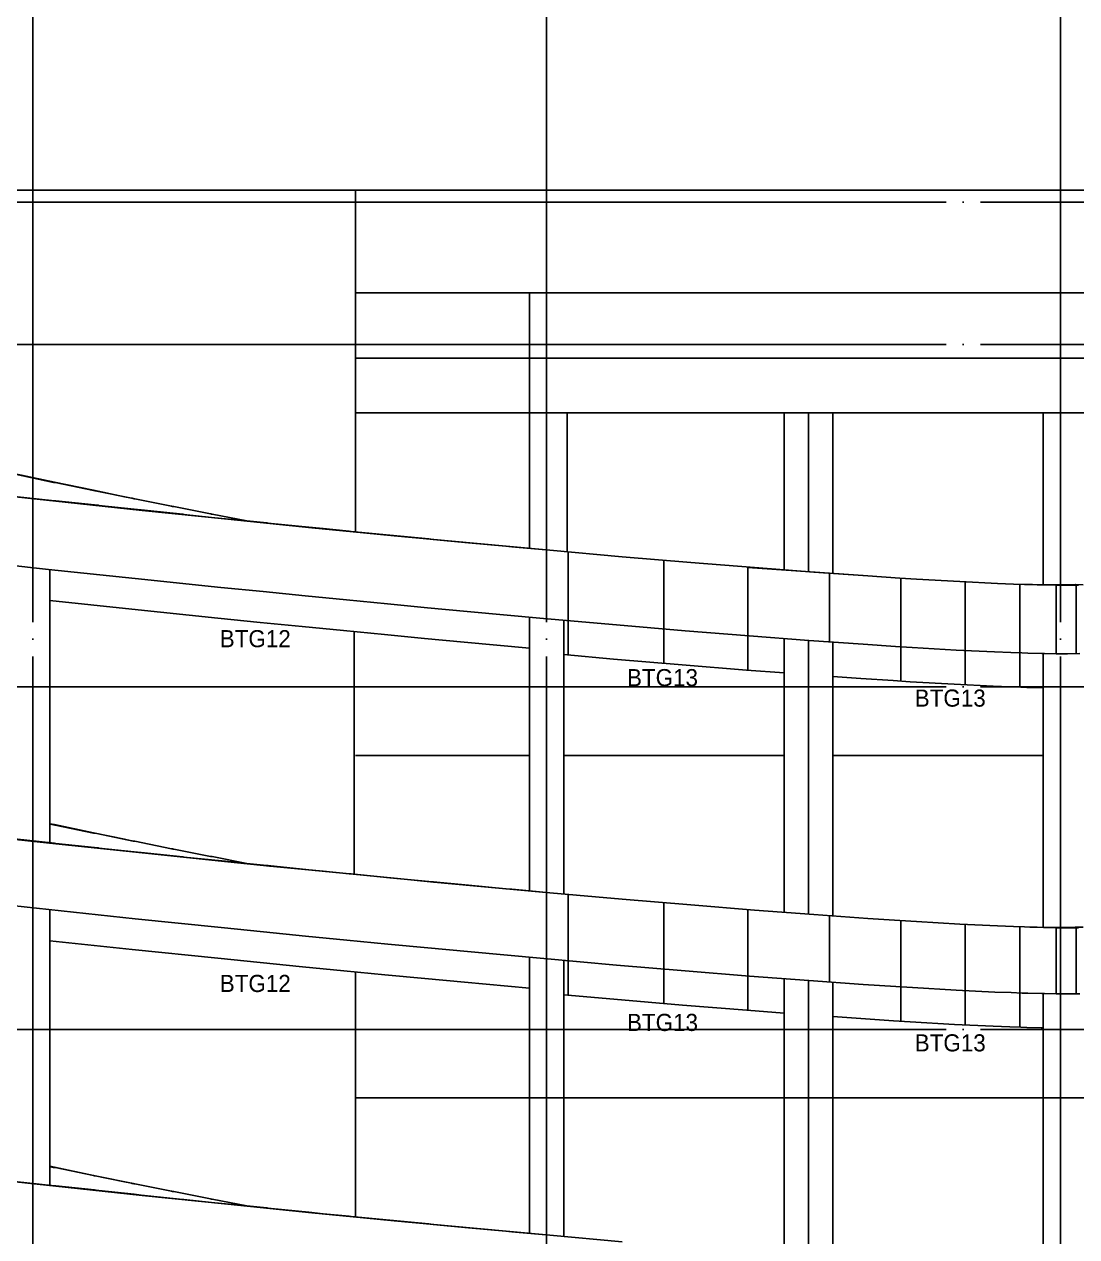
# Model space of a CAD drawing. Header units: millimetres. Extents: x 9068264 to 10076264, y 1307765 to 1705499.
# Drawn here: x 9735946 to 9766672, y 1384057 to 1419456 of the extents above; entities that cross this region are included whole.
import ezdxf
from ezdxf.enums import TextEntityAlignment as Align

# ---------------------------------------------------------------- set-up
doc = ezdxf.new("R2010")
doc.units = ezdxf.units.MM
doc.header["$LTSCALE"] = 1000
doc.linetypes.add('03 단지-0902$0$HIDDEN', pattern=[0.375, 0.25, -0.125])
doc.linetypes.add('x-평면도$0$CEN', pattern=[6.2, 6, -0.1, 0, -0.1])
doc.layers.get('DEFPOINTS').update_dxf_attribs({"color": 151})
for name, color, linetype in [('CON-C', 2, 'Continuous'), ('FIN-1', 9, 'Continuous'), ('SYM', 7, 'Continuous'), ('WIN', 4, 'Continuous'), ('x-평면도$0$A-중심선', 10, 'x-평면도$0$CEN'), ('도로체인', 6, 'Continuous')]:
    doc.layers.add(name, color=color, linetype=linetype)
doc.styles.add('돋움', font='')
doc.styles.get('돋움').set_extended_font_data('Dotum')

msp = doc.modelspace()

# ---------------------------------------------------------------- linework, layer by layer
at = {"layer": 'CON-C'}
for p, q in [((9735665.7, 1414610.1), (9745615.7, 1414610.1)), ((9745615.7, 1414610.1), (9745615.7, 1404629.3)), ((9745574.3, 1401722.8), (9745574.3, 1394636.6)), ((9745615.7, 1391789.1), (9745615.7, 1384637.7))]:
    msp.add_line(p, q, dxfattribs=at)
at = {"layer": 'FIN-1'}
for p, q in [((9751819.9, 1404051.7), (9751819.9, 1401040)), ((9754618.6, 1400798.1), (9754618.6, 1403804.5)), ((9757066.4, 1400598.6), (9757066.4, 1403588.3)), ((9759458.6, 1401422.3), (9759458.6, 1403427.4)), ((9761537.4, 1400279.3), (9761537.4, 1403285.6)), ((9763416.3, 1400171.9), (9763416.3, 1403163.5)), ((9765011, 1400103.6), (9765011, 1403105.6)), ((9766074.2, 1401078.5), (9766074.2, 1403066.5)), ((9766653.6, 1401079.7), (9766653.6, 1403077.6)), ((9751819.9, 1394051.7), (9751819.9, 1391110.3)), ((9754618.6, 1390868.4), (9754618.6, 1393804.5)), ((9757066.4, 1390668.8), (9757066.4, 1393588.3)), ((9759458.6, 1391492.5), (9759458.6, 1393427.4)), ((9761537.4, 1390349.4), (9761537.4, 1393285.6)), ((9763416.3, 1390242), (9763416.3, 1393163.5)), ((9765011, 1390173.6), (9765011, 1393105.6)), ((9766074.2, 1391148.5), (9766074.2, 1393066.5)), ((9766653.6, 1391149.7), (9766653.6, 1393077.6))]:
    msp.add_line(p, q, dxfattribs=at)
at = {"layer": 'SYM'}
for p, q in [((9745615.7, 1411610.1), (9767570.6, 1411610.1)), ((9750695.6, 1408110.1), (9750695.6, 1411610.1)), ((9745615.7, 1409710.1), (9767570.6, 1409710.1)), ((9745615.7, 1408110.1), (9767570.6, 1408110.1)), ((9736804.2, 1406080.2), (9735681.9, 1406317.9)), ((9736825.9, 1406087.7), (9735683.4, 1406329.7)), ((9736826.6, 1406077.8), (9736804.2, 1406080.2)), ((9737967.2, 1405849.2), (9736825.9, 1406087.7)), ((9736849, 1406075.4), (9736826.6, 1406077.8)), ((9737970.1, 1405841.1), (9736849, 1406075.4)), ((9734339.8, 1405802.6), (9736866.2, 1405528.5)), ((9738873.3, 1405662.4), (9737967.2, 1405849.2)), ((9737992.4, 1405838.8), (9737970.1, 1405841.1)), ((9738014.7, 1405836.5), (9737992.4, 1405838.8)), ((9739128.1, 1405606.9), (9738014.7, 1405836.5)), ((9736828.1, 1405545.2), (9735662.3, 1405671.6)), ((9736865.3, 1405541.1), (9736828.1, 1405545.2)), ((9736865.3, 1405541.1), (9737993.2, 1405421.7)), ((9739388.8, 1405261.5), (9736866.2, 1405528.5)), ((9737993.2, 1405421.7), (9738098.9, 1405410.5)), ((9738124.7, 1405405.2), (9738098.9, 1405410.5)), ((9738124.7, 1405405.2), (9739150.4, 1405296.6)), ((9739081.5, 1405619.5), (9738873.3, 1405662.4)), ((9739100.8, 1405615.5), (9739081.5, 1405619.5)), ((9739100.8, 1405615.5), (9739172.3, 1405602.4)), ((9739158.2, 1405603.8), (9739100.8, 1405615.5)), ((9739150.3, 1405604.6), (9739128.1, 1405606.9)), ((9739158.2, 1405603.8), (9739150.3, 1405604.6)), ((9739172.3, 1405602.4), (9739158.2, 1405603.8)), ((9740243, 1405384.8), (9739172.3, 1405602.4)), ((9740243, 1405384.8), (9740315, 1405374.6)), ((9740271.5, 1405379), (9740243, 1405384.8)), ((9740271.5, 1405379), (9740293.4, 1405376.8)), ((9740315, 1405374.6), (9740293.4, 1405376.8)), ((9741384.7, 1405160.3), (9740315, 1405374.6)), ((9739150.4, 1405296.6), (9739356.7, 1405274.8)), ((9740293.3, 1405178.1), (9739356.7, 1405274.8)), ((9741888.3, 1405003.6), (9739388.8, 1405261.5)), ((9740579.8, 1405148.5), (9740293.3, 1405178.1)), ((9740605.3, 1405143.3), (9740579.8, 1405148.5)), ((9741415.1, 1405059.7), (9740605.3, 1405143.3)), ((9741384.7, 1405160.3), (9741436.3, 1405154.4)), ((9741393.8, 1405158.5), (9741384.7, 1405160.3)), ((9741415.2, 1405156.4), (9741393.8, 1405158.5)), ((9741825.4, 1405017.4), (9741415.1, 1405059.7)), ((9741415.2, 1405156.4), (9741436.3, 1405154.4)), ((9742448.2, 1404954.8), (9741436.3, 1405154.4)), ((9742448.2, 1404954.8), (9741825.4, 1405017.4)), ((9741888.3, 1405003.6), (9743119.1, 1404879.9)), ((9743028.6, 1404896.5), (9742448.2, 1404954.8)), ((9743028.6, 1404896.5), (9743059.9, 1404890.7)), ((9744252.7, 1404770.9), (9743059.9, 1404890.7)), ((9743059.9, 1404890.7), (9743119.1, 1404879.9)), ((9743119.1, 1404879.9), (9744345.6, 1404756.7)), ((9744668.7, 1404730.3), (9744252.7, 1404770.9)), ((9744345.6, 1404756.7), (9745546.8, 1404639.3)), ((9745427.2, 1404656.1), (9744668.7, 1404730.3)), ((9745427.2, 1404656.1), (9745486.1, 1404647.9)), ((9746620.7, 1404537), (9745486.1, 1404647.9)), ((9745486.1, 1404647.9), (9745546.8, 1404639.3)), ((9745546.8, 1404639.3), (9746742.5, 1404522.5)), ((9747758, 1404429.3), (9746620.7, 1404537)), ((9746742.5, 1404522.5), (9747905.5, 1404412.3)), ((9747758, 1404429.3), (9747881.2, 1404415.1)), ((9748912.5, 1404317.4), (9747881.2, 1404415.1)), ((9747881.2, 1404415.1), (9747905.5, 1404412.3)), ((9747905.5, 1404412.3), (9748912.5, 1404316.9)), ((9748912.5, 1404316.9), (9748912.5, 1404317.4)), ((9750004.8, 1404217.3), (9748912.5, 1404317.4)), ((9748912.5, 1404316.9), (9749061.9, 1404302.8)), ((9749061.9, 1404302.8), (9750013.8, 1404215.5)), ((9750013.8, 1404215.5), (9750004.8, 1404217.3)), ((9750004.8, 1404217.3), (9750178.5, 1404200.4)), ((9750013.8, 1404215.5), (9750178.5, 1404200.4)), ((9750178.5, 1404200.4), (9750290, 1404190.2)), ((9750290, 1404190.2), (9751287.8, 1404098.7)), ((9751287.8, 1404098.7), (9753405.8, 1403911.6)), ((9753405.8, 1403911.6), (9755403, 1403742.4)), ((9757268.5, 1403591.8), (9755403, 1403742.4)), ((9760569.2, 1403348.5), (9757066.4, 1403597.3)), ((9758993.1, 1403460.4), (9757268.5, 1403591.8)), ((9760569.2, 1403348.5), (9761511.8, 1403287.3)), ((9761511.8, 1403287.3), (9761991.4, 1403256.1)), ((9761991.4, 1403256.1), (9763255.6, 1403183.2)), ((9763255.6, 1403183.2), (9764359.8, 1403129.6)), ((9764359.8, 1403129.6), (9764825.7, 1403112.5)), ((9765146.4, 1403100.6), (9764825.7, 1403112.5)), ((9765377.1, 1403095.8), (9765146.4, 1403100.6)), ((9765146.4, 1403100.6), (9765303.1, 1403094.9)), ((9765303.1, 1403094.9), (9765697.3, 1403086.6)), ((9765377.1, 1403095.8), (9765520.2, 1403091.7)), ((9765767.9, 1403086.5), (9765520.2, 1403091.7)), ((9765697.3, 1403086.6), (9765767.8, 1403085.1)), ((9765767.8, 1403085.1), (9766086.2, 1403078.5)), ((9766078, 1403087.1), (9765767.9, 1403086.5)), ((9766084.4, 1403086.2), (9766078, 1403087.1)), ((9766078, 1403087.1), (9766113.8, 1403086.2)), ((9766113.8, 1403086.2), (9766084.4, 1403086.2)), ((9766084.4, 1403086.2), (9766390, 1403079.4)), ((9766086.2, 1403078.5), (9766390, 1403079.1)), ((9766390.3, 1403086.8), (9766113.8, 1403086.2)), ((9766113.8, 1403086.2), (9766390, 1403079.4)), ((9766390, 1403079.1), (9766390, 1403079.4)), ((9766390, 1403079.4), (9766400.8, 1403079.2)), ((9766390, 1403079.4), (9766390, 1403079.4)), ((9766390, 1403079.1), (9766400.8, 1403079.2)), ((9766623.9, 1403095.8), (9766390.3, 1403086.8)), ((9766400.8, 1403079.2), (9766711.1, 1403079.8)), ((9766628.7, 1403095.1), (9766623.9, 1403095.8)), ((9766623.9, 1403095.8), (9766637.5, 1403095.5)), ((9766637.5, 1403095.5), (9766628.7, 1403095.1)), ((9766628.7, 1403095.1), (9766858.8, 1403090.7)), ((9745615.7, 1398110.1), (9750695.6, 1398110.1)), ((9751695.6, 1398110.1), (9758135, 1398110.1)), ((9759549.2, 1398110.1), (9765695.7, 1398110.1)), ((9734339.8, 1395802.6), (9736866.2, 1395528.5)), ((9736825.9, 1396087.7), (9736695.6, 1396115.3)), ((9736804.2, 1396080.2), (9736695.6, 1396103.2)), ((9736826.6, 1396077.8), (9736804.2, 1396080.2)), ((9737967.2, 1395849.2), (9736825.9, 1396087.7)), ((9736849, 1396075.4), (9736826.6, 1396077.8)), ((9737970.1, 1395841.1), (9736849, 1396075.4)), ((9738873.3, 1395662.4), (9737967.2, 1395849.2)), ((9737992.4, 1395838.8), (9737970.1, 1395841.1)), ((9738014.7, 1395836.5), (9737992.4, 1395838.8)), ((9739128.1, 1395606.9), (9738014.7, 1395836.5)), ((9736828.1, 1395545.2), (9735662.3, 1395671.6)), ((9736865.3, 1395541.1), (9736828.1, 1395545.2)), ((9736865.3, 1395541.1), (9737993.2, 1395421.7)), ((9739388.8, 1395261.5), (9736866.2, 1395528.5)), ((9739081.5, 1395619.5), (9738873.3, 1395662.4)), ((9739100.8, 1395615.5), (9739081.5, 1395619.5)), ((9739100.8, 1395615.5), (9739172.3, 1395602.4)), ((9739158.2, 1395603.8), (9739100.8, 1395615.5)), ((9739150.3, 1395604.6), (9739128.1, 1395606.9)), ((9739158.2, 1395603.8), (9739150.3, 1395604.6)), ((9739172.3, 1395602.4), (9739158.2, 1395603.8)), ((9740243, 1395384.8), (9739172.3, 1395602.4)), ((9737993.2, 1395421.7), (9738098.9, 1395410.5)), ((9738124.7, 1395405.2), (9738098.9, 1395410.5)), ((9738124.7, 1395405.2), (9739150.4, 1395296.6)), ((9739150.4, 1395296.6), (9739356.7, 1395274.8)), ((9740293.3, 1395178.1), (9739356.7, 1395274.8)), ((9741888.3, 1395003.6), (9739388.8, 1395261.5)), ((9740243, 1395384.8), (9740315, 1395374.6)), ((9740271.5, 1395379), (9740243, 1395384.8)), ((9740271.5, 1395379), (9740293.4, 1395376.8)), ((9740579.8, 1395148.5), (9740293.3, 1395178.1)), ((9740315, 1395374.6), (9740293.4, 1395376.8)), ((9741384.7, 1395160.3), (9740315, 1395374.6)), ((9740605.3, 1395143.3), (9740579.8, 1395148.5)), ((9741415.1, 1395059.7), (9740605.3, 1395143.3)), ((9741384.7, 1395160.3), (9741436.3, 1395154.4)), ((9741393.8, 1395158.5), (9741384.7, 1395160.3)), ((9741415.2, 1395156.4), (9741393.8, 1395158.5)), ((9741415.2, 1395156.4), (9741436.3, 1395154.4)), ((9742448.2, 1394954.8), (9741436.3, 1395154.4)), ((9741825.4, 1395017.4), (9741415.1, 1395059.7)), ((9742448.2, 1394954.8), (9741825.4, 1395017.4)), ((9741888.3, 1395003.6), (9743119.1, 1394879.9)), ((9743028.6, 1394896.5), (9742448.2, 1394954.8)), ((9743028.6, 1394896.5), (9743059.9, 1394890.7)), ((9744252.7, 1394770.9), (9743059.9, 1394890.7)), ((9743059.9, 1394890.7), (9743119.1, 1394879.9)), ((9743119.1, 1394879.9), (9744345.6, 1394756.7)), ((9744668.7, 1394730.3), (9744252.7, 1394770.9)), ((9744345.6, 1394756.7), (9745546.8, 1394639.3)), ((9745427.2, 1394656.1), (9744668.7, 1394730.3)), ((9745427.2, 1394656.1), (9745486.1, 1394647.9)), ((9746620.7, 1394537), (9745486.1, 1394647.9)), ((9745486.1, 1394647.9), (9745546.8, 1394639.3)), ((9745546.8, 1394639.3), (9746742.5, 1394522.5)), ((9747758, 1394429.3), (9746620.7, 1394537)), ((9746742.5, 1394522.5), (9747905.5, 1394412.3)), ((9747758, 1394429.3), (9747881.2, 1394415.1)), ((9748912.5, 1394317.4), (9747881.2, 1394415.1)), ((9747881.2, 1394415.1), (9747905.5, 1394412.3)), ((9747905.5, 1394412.3), (9748912.5, 1394316.9)), ((9748912.5, 1394316.9), (9748912.5, 1394317.4)), ((9750004.8, 1394217.3), (9748912.5, 1394317.4)), ((9748912.5, 1394316.9), (9749061.9, 1394302.8)), ((9749061.9, 1394302.8), (9750013.8, 1394215.5)), ((9750013.8, 1394215.5), (9750004.8, 1394217.3)), ((9750004.8, 1394217.3), (9750178.5, 1394200.4)), ((9750013.8, 1394215.5), (9750178.5, 1394200.4)), ((9750178.5, 1394200.4), (9750290, 1394190.2)), ((9750290, 1394190.2), (9751287.8, 1394098.7)), ((9751287.8, 1394098.7), (9753405.8, 1393911.6)), ((9753405.8, 1393911.6), (9755403, 1393742.4)), ((9757268.5, 1393591.8), (9755403, 1393742.4)), ((9758993.1, 1393460.4), (9757268.5, 1393591.8)), ((9760569.2, 1393348.5), (9758993.1, 1393460.4)), ((9760569.2, 1393348.5), (9761511.8, 1393287.3)), ((9761511.8, 1393287.3), (9761991.4, 1393256.1)), ((9761991.4, 1393256.1), (9763255.6, 1393183.2)), ((9763255.6, 1393183.2), (9764359.8, 1393129.6)), ((9764359.8, 1393129.6), (9764825.7, 1393112.5)), ((9765146.4, 1393100.6), (9764825.7, 1393112.5)), ((9765377.1, 1393095.8), (9765146.4, 1393100.6)), ((9765146.4, 1393100.6), (9765303.1, 1393094.9)), ((9765303.1, 1393094.9), (9765697.3, 1393086.6)), ((9765377.1, 1393095.8), (9765520.2, 1393091.7)), ((9765767.9, 1393086.5), (9765520.2, 1393091.7)), ((9765697.3, 1393086.6), (9765767.8, 1393085.1)), ((9765767.8, 1393085.1), (9766086.2, 1393078.5)), ((9766078, 1393087.1), (9765767.9, 1393086.5)), ((9766084.4, 1393086.2), (9766078, 1393087.1)), ((9766078, 1393087.1), (9766113.8, 1393086.2)), ((9766113.8, 1393086.2), (9766084.4, 1393086.2)), ((9766084.4, 1393086.2), (9766390, 1393079.4)), ((9766086.2, 1393078.5), (9766390, 1393079.1)), ((9766390.3, 1393086.8), (9766113.8, 1393086.2)), ((9766113.8, 1393086.2), (9766390, 1393079.4)), ((9766390, 1393079.1), (9766390, 1393079.4)), ((9766390, 1393079.4), (9766400.8, 1393079.2)), ((9766390, 1393079.4), (9766390, 1393079.4)), ((9766390, 1393079.1), (9766400.8, 1393079.2)), ((9766623.9, 1393095.8), (9766390.3, 1393086.8)), ((9766400.8, 1393079.2), (9766711.1, 1393079.8)), ((9766628.7, 1393095.1), (9766623.9, 1393095.8)), ((9766623.9, 1393095.8), (9766637.5, 1393095.5)), ((9766637.5, 1393095.5), (9766628.7, 1393095.1)), ((9766628.7, 1393095.1), (9766858.8, 1393090.7)), ((9745615.7, 1388110.1), (9767570.6, 1388110.1)), ((9736825.9, 1386087.7), (9736695.6, 1386115.3)), ((9736804.2, 1386080.2), (9736695.6, 1386103.2)), ((9736826.6, 1386077.8), (9736804.2, 1386080.2)), ((9737967.2, 1385849.2), (9736825.9, 1386087.7)), ((9736849, 1386075.4), (9736826.6, 1386077.8)), ((9737970.1, 1385841.1), (9736849, 1386075.4)), ((9734339.8, 1385802.6), (9736866.2, 1385528.5)), ((9736828.1, 1385545.2), (9735662.3, 1385671.6)), ((9736865.3, 1385541.1), (9736828.1, 1385545.2)), ((9736865.3, 1385541.1), (9737993.2, 1385421.7)), ((9739388.8, 1385261.5), (9736866.2, 1385528.5)), ((9738873.3, 1385662.4), (9737967.2, 1385849.2)), ((9737992.4, 1385838.8), (9737970.1, 1385841.1)), ((9738014.7, 1385836.5), (9737992.4, 1385838.8)), ((9739128.1, 1385606.9), (9738014.7, 1385836.5)), ((9739081.5, 1385619.5), (9738873.3, 1385662.4)), ((9739100.8, 1385615.5), (9739081.5, 1385619.5)), ((9739100.8, 1385615.5), (9739172.3, 1385602.4)), ((9739158.2, 1385603.8), (9739100.8, 1385615.5)), ((9739150.3, 1385604.6), (9739128.1, 1385606.9)), ((9739158.2, 1385603.8), (9739150.3, 1385604.6)), ((9739172.3, 1385602.4), (9739158.2, 1385603.8)), ((9740243, 1385384.8), (9739172.3, 1385602.4)), ((9737993.2, 1385421.7), (9738098.9, 1385410.5)), ((9738124.7, 1385405.2), (9738098.9, 1385410.5)), ((9738124.7, 1385405.2), (9739150.4, 1385296.6)), ((9739150.4, 1385296.6), (9739356.7, 1385274.8)), ((9740293.3, 1385178.1), (9739356.7, 1385274.8)), ((9741888.3, 1385003.6), (9739388.8, 1385261.5)), ((9740243, 1385384.8), (9740315, 1385374.6)), ((9740271.5, 1385379), (9740243, 1385384.8)), ((9740271.5, 1385379), (9740293.4, 1385376.8)), ((9740579.8, 1385148.5), (9740293.3, 1385178.1)), ((9740315, 1385374.6), (9740293.4, 1385376.8)), ((9741384.7, 1385160.3), (9740315, 1385374.6)), ((9740605.3, 1385143.3), (9740579.8, 1385148.5)), ((9741415.1, 1385059.7), (9740605.3, 1385143.3)), ((9741384.7, 1385160.3), (9741436.3, 1385154.4)), ((9741393.8, 1385158.5), (9741384.7, 1385160.3)), ((9741415.2, 1385156.4), (9741393.8, 1385158.5)), ((9741825.4, 1385017.4), (9741415.1, 1385059.7)), ((9741415.2, 1385156.4), (9741436.3, 1385154.4)), ((9742448.2, 1384954.8), (9741436.3, 1385154.4)), ((9742448.2, 1384954.8), (9741825.4, 1385017.4)), ((9741888.3, 1385003.6), (9743119.1, 1384879.9)), ((9743028.6, 1384896.5), (9742448.2, 1384954.8)), ((9743028.6, 1384896.5), (9743059.9, 1384890.7)), ((9744252.7, 1384770.9), (9743059.9, 1384890.7)), ((9743059.9, 1384890.7), (9743119.1, 1384879.9)), ((9743119.1, 1384879.9), (9744345.6, 1384756.7)), ((9744668.7, 1384730.3), (9744252.7, 1384770.9)), ((9744345.6, 1384756.7), (9745546.8, 1384639.3)), ((9745427.2, 1384656.1), (9744668.7, 1384730.3)), ((9745427.2, 1384656.1), (9745486.1, 1384647.9)), ((9746620.7, 1384537), (9745486.1, 1384647.9)), ((9745486.1, 1384647.9), (9745546.8, 1384639.3)), ((9745546.8, 1384639.3), (9746742.5, 1384522.5)), ((9747758, 1384429.3), (9746620.7, 1384537)), ((9746742.5, 1384522.5), (9747905.5, 1384412.3)), ((9747758, 1384429.3), (9747881.2, 1384415.1)), ((9748912.5, 1384317.4), (9747881.2, 1384415.1)), ((9747881.2, 1384415.1), (9747905.5, 1384412.3)), ((9747905.5, 1384412.3), (9748912.5, 1384316.9)), ((9748912.5, 1384316.9), (9748912.5, 1384317.4)), ((9750004.8, 1384217.3), (9748912.5, 1384317.4)), ((9748912.5, 1384316.9), (9749061.9, 1384302.8)), ((9749061.9, 1384302.8), (9750013.8, 1384215.5)), ((9750013.8, 1384215.5), (9750004.8, 1384217.3)), ((9750004.8, 1384217.3), (9750178.5, 1384200.4)), ((9750013.8, 1384215.5), (9750178.5, 1384200.4)), ((9750178.5, 1384200.4), (9750290, 1384190.2)), ((9750290, 1384190.2), (9751287.8, 1384098.7)), ((9751287.8, 1384098.7), (9753405.8, 1383911.6))]:
    msp.add_line(p, q, dxfattribs=at)
for points in [[(9766720.7, 1403079.8), (9766400.8, 1403079.2), (9766390, 1403079.1), (9766086.2, 1403078.5), (9765767.8, 1403085.1), (9765697.3, 1403086.6), (9765303.1, 1403094.9), (9765146.4, 1403100.6), (9764825.7, 1403112.5), (9764359.8, 1403129.6), (9763255.6, 1403183.2), (9761991.4, 1403256.1), (9761511.8, 1403287.3), (9760569.2, 1403348.5), (9758993.1, 1403460.4), (9757268.5, 1403591.8), (9755403, 1403742.4), (9753405.8, 1403911.6), (9751287.8, 1404098.7), (9749061.9, 1404302.8), (9747905.5, 1404412.3), (9746742.5, 1404522.5), (9745546.8, 1404639.3), (9744345.6, 1404756.7), (9743119.1, 1404879.9), (9741888.3, 1405003.6), (9739388.8, 1405261.5), (9736866.2, 1405528.5), (9734339.8, 1405802.6)], [(9766763.4, 1401079.9), (9766405, 1401079.2), (9766394.3, 1401079.1), (9766067.4, 1401078.4), (9765726, 1401085.6), (9765655.5, 1401087.1), (9765245.4, 1401095.6), (9765072.8, 1401102), (9764752.1, 1401113.8), (9764274.5, 1401131.4), (9763149.6, 1401186), (9761869, 1401259.8), (9761382.1, 1401291.5), (9760433.6, 1401353.1), (9758846.2, 1401465.8), (9757112.1, 1401598), (9755238.2, 1401749.2), (9753233.3, 1401919.1), (9751108.5, 1402106.8), (9748876.3, 1402311.4), (9747716.8, 1402421.3), (9746550.9, 1402531.7), (9745352.3, 1402648.8), (9744148.4, 1402766.4), (9742919.1, 1402889.9), (9741685.6, 1403013.9), (9739180.9, 1403272.3), (9736653.1, 1403539.9), (9734121.5, 1403814.5)], [(9750695.6, 1401240.9), (9748792.7, 1401415.3), (9747631.9, 1401525.3), (9746464.7, 1401635.9), (9745264.9, 1401753.1), (9744059.6, 1401870.8), (9742829.1, 1401994.4), (9741594.5, 1402118.5), (9739087.4, 1402377.2), (9736695.6, 1402630.4)], [(9758135, 1400517.1), (9757033.9, 1400601), (9755155.7, 1400752.6), (9753147.1, 1400922.8), (9751695.6, 1401051)], [(9765695.7, 1400086), (9765634.5, 1400087.3), (9765216.5, 1400096), (9765036, 1400102.7), (9764715.3, 1400114.5), (9764231.8, 1400132.3), (9763096.6, 1400187.4), (9761807.8, 1400261.7), (9761317.3, 1400293.6), (9760365.7, 1400355.4), (9759549.2, 1400413.4)], [(9766720.7, 1393079.8), (9766400.8, 1393079.2), (9766390, 1393079.1), (9766086.2, 1393078.5), (9765767.8, 1393085.1), (9765697.3, 1393086.6), (9765303.1, 1393094.9), (9765146.4, 1393100.6), (9764825.7, 1393112.5), (9764359.8, 1393129.6), (9763255.6, 1393183.2), (9761991.4, 1393256.1), (9761511.8, 1393287.3), (9760569.2, 1393348.5), (9758993.1, 1393460.4), (9757268.5, 1393591.8), (9755403, 1393742.4), (9753405.8, 1393911.6), (9751287.8, 1394098.7), (9749061.9, 1394302.8), (9747905.5, 1394412.3), (9746742.5, 1394522.5), (9745546.8, 1394639.3), (9744345.6, 1394756.7), (9743119.1, 1394879.9), (9741888.3, 1395003.6), (9739388.8, 1395261.5), (9736866.2, 1395528.5), (9734339.8, 1395802.6)], [(9766761.9, 1391149.9), (9766404.9, 1391149.2), (9766394.1, 1391149.1), (9766068.1, 1391148.4), (9765727.4, 1391155.6), (9765656.9, 1391157), (9765247.4, 1391165.6), (9765075.3, 1391172), (9764754.7, 1391183.8), (9764277.5, 1391201.3), (9763153.3, 1391255.9), (9761873.3, 1391329.7), (9761386.7, 1391361.3), (9760438.3, 1391422.9), (9758851.4, 1391535.6), (9757117.6, 1391667.8), (9755243.9, 1391819), (9753239.4, 1391988.8), (9751114.8, 1392176.5), (9748882.8, 1392381.1), (9747723.4, 1392491), (9746557.6, 1392601.4), (9745359.2, 1392718.5), (9744155.3, 1392836.1), (9742926.1, 1392959.6), (9741692.7, 1393083.5), (9739188.2, 1393341.9), (9736660.5, 1393609.5), (9734129.1, 1393884.1)], [(9750695.6, 1391311.1), (9748799.2, 1391485), (9747638.5, 1391595), (9746471.5, 1391705.6), (9745271.7, 1391822.7), (9744066.5, 1391940.5), (9742836.1, 1392064.1), (9741601.6, 1392188.1), (9739094.6, 1392446.8), (9736695.6, 1392700.7)], [(9758135, 1390587.3), (9757039.4, 1390670.8), (9755161.5, 1390822.4), (9753153.2, 1390992.5), (9751695.6, 1391121.3)], [(9765695.7, 1390156), (9765636, 1390157.3), (9765218.5, 1390166), (9765038.5, 1390172.6), (9764717.9, 1390184.4), (9764234.8, 1390202.2), (9763100.3, 1390257.3), (9761812.1, 1390331.6), (9761321.8, 1390363.4), (9760370.5, 1390425.2), (9759549.2, 1390483.5)], [(9753405.8, 1383911.6), (9751287.8, 1384098.7), (9749061.9, 1384302.8), (9747905.5, 1384412.3), (9746742.5, 1384522.5), (9745546.8, 1384639.3), (9744345.6, 1384756.7), (9743119.1, 1384879.9), (9741888.3, 1385003.6), (9739388.8, 1385261.5), (9736866.2, 1385528.5), (9734339.8, 1385802.6)]]:
    msp.add_lwpolyline(points, dxfattribs=at)
at = {"layer": 'WIN'}
for p, q in [((9750695.6, 1408110.1), (9750695.6, 1404150.2)), ((9751795.6, 1408110.1), (9751795.6, 1404053.9)), ((9758135, 1408110.1), (9758135, 1403506.6)), ((9758842.1, 1408110.1), (9758842.1, 1403460.7)), ((9759549.2, 1408110.1), (9759549.2, 1403407.8)), ((9765695.7, 1408110.1), (9765695.7, 1403088)), ((9736695.6, 1403535.4), (9736695.6, 1395546.6)), ((9750695.6, 1402144.6), (9750695.6, 1394151)), ((9751695.6, 1402054.9), (9751695.6, 1394061.4)), ((9758135, 1401520), (9758135, 1393521.4)), ((9758842.1, 1401466.1), (9758842.1, 1393471.2)), ((9759549.2, 1401415.9), (9759549.2, 1393418)), ((9765695.7, 1401086.2), (9765695.7, 1393085.4)), ((9736695.6, 1393605.8), (9736695.6, 1385546.6)), ((9750695.6, 1392214.9), (9750695.6, 1384151)), ((9751695.6, 1392125.2), (9751695.6, 1384061.4)), ((9758135, 1391590.2), (9758135, 1383521.4)), ((9758842.1, 1391536.3), (9758842.1, 1383471.2)), ((9759549.2, 1391486.1), (9759549.2, 1383418)), ((9765695.7, 1391156.2), (9765695.7, 1383085.4))]:
    msp.add_line(p, q, dxfattribs=at)
at = {"layer": 'x-평면도$0$A-중심선', "ltscale": 5}
for p, q in [((9736195.6, 1432001.5), (9736195.6, 1349543.4)), ((9751195.6, 1432001.5), (9751195.6, 1349543.4)), ((9766195.6, 1432001.5), (9766195.6, 1349543.4)), ((9639859.6, 1414610.1), (9967856.6, 1414610.1)), ((9639859.6, 1414260.1), (9967856.6, 1414260.1)), ((9639859.6, 1410110.1), (9967856.6, 1410110.1)), ((9639859.6, 1400110.1), (9967856.6, 1400110.1)), ((9639859.6, 1390110.1), (9967856.6, 1390110.1))]:
    msp.add_line(p, q, dxfattribs=at)
at = {"layer": '도로체인', "linetype": '03 단지-0902$0$HIDDEN', "ltscale": 10}
msp.add_line((9663985, 1414610.1), (9932439.6, 1414610.1), dxfattribs=at)

# ---------------------------------------------------------------- texts
at = {"layer": 'DEFPOINTS', "style": '돋움'}
for s, p in [('BTG12', (9742689.8, 1401117.6)), ('BTG13', (9754579, 1399979.9)), ('BTG13', (9762979, 1399382.9)), ('BTG12', (9742689.8, 1391052)), ('BTG13', (9754579, 1389914.3)), ('BTG13', (9762979, 1389317.3))]:
    msp.add_text(s, height=500, dxfattribs=at).set_placement(p, align=Align.BOTTOM_CENTER)

doc.saveas('drawing.dxf')
